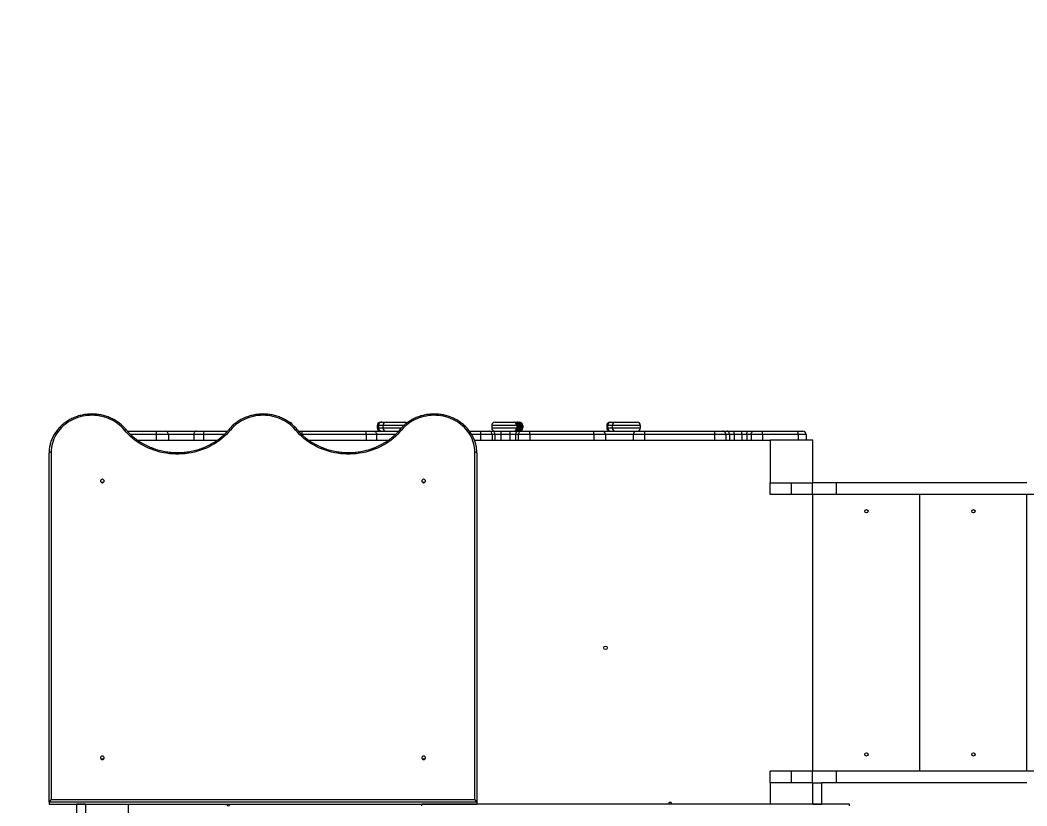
# Model space of a CAD drawing. Header units: millimetres. Extents: x -6554 to 5407, y -4015 to 4994.
# Drawn here: x 611 to 2965, y 180 to 2015 of the extents above; entities that cross this region are included whole.
import ezdxf

# ---------------------------------------------------------------- set-up
doc = ezdxf.new("R2010")
doc.units = ezdxf.units.MM
for name, color, linetype in [('DIKOM_ОБЪЕКТ', 7, 'Continuous'), ('DIKOM_РАЗМЕР_ЗОНА', 7, 'Continuous'), ('DIKOM_РАЗМЕР_ОБЪЕКТА', 7, 'Continuous')]:
    doc.layers.add(name, color=color, linetype=linetype)
doc.styles.add('style1', font='arial.ttf', dxfattribs={"width": 0.8})
doc.dimstyles.new('1-50', dxfattribs={"dimtxt": 300, "dimasz": 200, "dimexe": 100, "dimexo": 0, "dimgap": 100, "dimtad": 1, "dimtxsty": 'style1', "dimcen": 200, "dimclrd": 7, "dimclre": 7, "dimclrt": 7, "dimadec": 1, "dimazin": 2, "dimtfac": 1, "dimtmove": 0, "dimatfit": 2, "dimfxl": 0, "dimlwd": 25, "dimlwe": 18, "dimarcsym": 0})

# ---------------------------------------------------------------- blocks, each defined once
blk = doc.blocks.new('*D12')
at = {"layer": 'Defpoints', "color": 0, "transparency": 16777216}
for p in [(3112.5, 3045.1), (-4384, -1674), (-3468.3, -1674)]:
    blk.add_point(p, dxfattribs=at)
at = {"layer": 'DIKOM_РАЗМЕР_ОБЪЕКТА', "color": 7, "lineweight": 18, "transparency": 16777216}
for p, q in [((3112.5, 3045.1), (-4484, 3045.1)), ((-3468.3, -1674), (-4484, -1674))]:
    blk.add_line(p, q, dxfattribs=at)
at = {"layer": 'DIKOM_РАЗМЕР_ОБЪЕКТА', "color": 7, "lineweight": 25, "transparency": 16777216}
blk.add_line((-4384, 2845.1), (-4384, -1474), dxfattribs=at)
at = {"layer": 'DIKOM_РАЗМЕР_ОБЪЕКТА', "color": 7, "transparency": 16777216}
for points in [[(-4417.3, 2845.1), (-4350.6, 2845.1), (-4384, 3045.1)], [(-4417.3, -1474), (-4350.6, -1474), (-4384, -1674)]]:
    blk.add_solid(points, dxfattribs=at)
at = {"layer": 'DIKOM_РАЗМЕР_ОБЪЕКТА', "color": 7, "transparency": 16777216, "insert": (-4637.1, -48.9), "char_height": 300, "attachment_point": 5, "rotation": 90, "style": 'style1'}
blk.add_mtext('4700', dxfattribs=at)
blk = doc.blocks.new('*D14')
at = {"layer": 'Defpoints', "color": 0, "transparency": 16777216}
for p in [(-6103.8, 4994.1), (3509.5, 4994.1), (-3072.8, -3205.9)]:
    blk.add_point(p, dxfattribs=at)
at = {"layer": 'DIKOM_РАЗМЕР_ЗОНА', "color": 7, "lineweight": 18, "transparency": 16777216}
for p, q in [((3509.5, 4994.1), (-6203.8, 4994.1)), ((-3072.8, -3205.9), (-6203.8, -3205.9))]:
    blk.add_line(p, q, dxfattribs=at)
at = {"layer": 'DIKOM_РАЗМЕР_ЗОНА', "color": 7, "lineweight": 25, "transparency": 16777216}
blk.add_line((-6103.8, -3005.9), (-6103.8, 4794.1), dxfattribs=at)
at = {"layer": 'DIKOM_РАЗМЕР_ЗОНА', "color": 7, "transparency": 16777216}
for points in [[(-6137.1, 4794.1), (-6070.5, 4794.1), (-6103.8, 4994.1)], [(-6137.1, -3005.9), (-6070.5, -3005.9), (-6103.8, -3205.9)]]:
    blk.add_solid(points, dxfattribs=at)
at = {"layer": 'DIKOM_РАЗМЕР_ЗОНА', "color": 7, "transparency": 16777216, "insert": (-6357, -88.5), "char_height": 300, "attachment_point": 5, "rotation": 90, "style": 'style1'}
blk.add_mtext('8200', dxfattribs=at)

msp = doc.modelspace()

# ---------------------------------------------------------------- linework, layer by layer
at = {"layer": 'DIKOM_ОБЪЕКТ', "color": 7, "linetype": 'Continuous', "lineweight": 15}
for p, q in [((1445.987, 1068.012), (1445.987, 1063.012)), ((1446.007, 1068.012), (1445.987, 1068.012)), ((1445.987, 1063.012), (1446.007, 1063.012)), ((1446.007, 1068.012), (1446.007, 1063.012)), ((1447.172, 1068.012), (1446.007, 1068.012)), ((1446.007, 1063.012), (1447.172, 1063.012)), ((1448.375, 1068.012), (1447.172, 1068.012)), ((1447.172, 1068.012), (1447.172, 1063.012)), ((1447.172, 1063.012), (1448.375, 1063.012)), ((1448.375, 1068.012), (1448.375, 1063.012)), ((1448.803, 1068.012), (1448.375, 1068.012)), ((1448.375, 1063.012), (1448.803, 1063.012)), ((1448.803, 1068.012), (1448.803, 1063.012)), ((1448.821, 1068.012), (1448.803, 1068.012)), ((1448.803, 1063.012), (1448.821, 1063.012)), ((1459.269, 1068.012), (1448.821, 1068.012)), ((1448.821, 1068.012), (1448.821, 1063.012)), ((1448.821, 1063.012), (1459.269, 1063.012)), ((1453.987, 1076.012), (1454.002, 1076.012)), ((1454.002, 1076.012), (1455.167, 1076.012)), ((1455.167, 1076.012), (1456.05, 1076.012)), ((1456.05, 1076.012), (1456.803, 1076.012)), ((1456.803, 1076.012), (1456.816, 1076.012)), ((1456.816, 1076.012), (1467.264, 1076.012)), ((1459.269, 1068.012), (1459.269, 1063.012)), ((1508.06, 1068.012), (1459.269, 1068.012)), ((1459.269, 1063.012), (1503.049, 1063.012)), ((1467.264, 1076.012), (1510.251, 1076.012)), ((1510.251, 1076.012), (1510.499, 1076.012)), ((1510.499, 1076.012), (1511.3, 1076.012)), ((1713.597, 1068.012), (1713.597, 1063.012)), ((1772.592, 1068.012), (1713.597, 1068.012)), ((1713.597, 1063.012), (1772.592, 1063.012)), ((1721.597, 1076.012), (1764.594, 1076.012)), ((1764.594, 1076.012), (1766.933, 1076.012)), ((1766.933, 1076.012), (1770.543, 1076.012)), ((1770.543, 1076.012), (1773.432, 1076.012)), ((1772.592, 1068.012), (1772.592, 1063.012)), ((1774.932, 1068.012), (1772.592, 1068.012)), ((1772.592, 1063.012), (1774.932, 1063.012)), ((1773.432, 1076.012), (1774.566, 1076.012)), ((1774.566, 1076.012), (1778.224, 1076.012)), ((1774.932, 1068.012), (1774.932, 1063.012)), ((1778.129, 1068.012), (1774.932, 1068.012)), ((1774.932, 1063.012), (1778.129, 1063.012)), ((1778.129, 1068.012), (1778.129, 1063.012)), ((1781.018, 1068.012), (1778.129, 1068.012)), ((1778.129, 1063.012), (1781.018, 1063.012)), ((1778.224, 1076.012), (1778.228, 1076.012)), ((1781.018, 1068.012), (1781.018, 1063.012)), ((1782.565, 1068.012), (1781.018, 1068.012)), ((1781.018, 1063.012), (1782.565, 1063.012)), ((1782.565, 1068.012), (1782.565, 1063.012)), ((1786.223, 1068.012), (1782.565, 1068.012)), ((1782.565, 1063.012), (1786.223, 1063.012)), ((1786.223, 1068.012), (1786.223, 1063.012)), ((1786.228, 1068.012), (1786.223, 1068.012)), ((1786.223, 1063.012), (1786.228, 1063.012)), ((1786.228, 1063.012), (1786.228, 1068.012)), ((1982.381, 1068.012), (1982.381, 1063.012)), ((1982.421, 1068.012), (1982.381, 1068.012)), ((1982.381, 1063.012), (1982.421, 1063.012)), ((1982.421, 1068.012), (1982.421, 1063.012)), ((1984.308, 1068.012), (1982.421, 1068.012)), ((1982.421, 1063.012), (1984.308, 1063.012)), ((1984.308, 1068.012), (1984.308, 1063.012)), ((1984.349, 1068.012), (1984.308, 1068.012)), ((1984.308, 1063.012), (1984.349, 1063.012)), ((1995.318, 1068.012), (1984.349, 1068.012)), ((1984.349, 1068.012), (1984.349, 1063.012)), ((1984.349, 1063.012), (1995.318, 1063.012)), ((1990.381, 1076.012), (1990.41, 1076.012)), ((1990.41, 1076.012), (1992.308, 1076.012)), ((1992.308, 1076.012), (1992.338, 1076.012)), ((1992.338, 1076.012), (2003.307, 1076.012)), ((1995.318, 1068.012), (1995.318, 1063.012)), ((2061.273, 1068.012), (1995.318, 1068.012)), ((1995.318, 1063.012), (2061.273, 1063.012)), ((2003.307, 1076.012), (2053.273, 1076.012)), ((2061.273, 1063.012), (2061.273, 1068.012)), ((862.148, 1055.012), (930.001, 1055.012)), ((929.386, 1047.012), (869.87, 1047.012)), ((929.386, 1047.012), (929.386, 1034.012)), ((957.837, 1047.012), (929.386, 1047.012)), ((930.001, 1055.012), (950.865, 1055.012)), ((950.865, 1055.012), (1023.725, 1055.012)), ((957.837, 1047.012), (957.837, 1034.012)), ((1017.142, 1047.012), (957.837, 1047.012)), ((1040.328, 1047.012), (1017.142, 1047.012)), ((1017.142, 1047.012), (1017.142, 1034.012)), ((1023.725, 1055.012), (1040.729, 1055.012)), ((1040.328, 1047.012), (1040.328, 1034.012)), ((1088.253, 1047.012), (1040.328, 1047.012)), ((1040.729, 1055.012), (1095.93, 1055.012)), ((1262.107, 1055.012), (1270.616, 1055.012)), ((1270.845, 1047.012), (1269.865, 1047.012)), ((1270.616, 1055.012), (1419.994, 1055.012)), ((1420.223, 1047.012), (1270.845, 1047.012)), ((1270.845, 1047.012), (1270.845, 1046.079)), ((1419.994, 1055.012), (1437.923, 1055.012)), ((1420.223, 1047.012), (1420.223, 1034.012)), ((1444.671, 1047.012), (1420.223, 1047.012)), ((1437.923, 1055.012), (1496.019, 1055.012)), ((1444.671, 1047.012), (1444.671, 1034.012)), ((1488.268, 1047.012), (1444.671, 1047.012)), ((1661.825, 1055.012), (1687.811, 1055.012)), ((1687.594, 1047.012), (1667.115, 1047.012)), ((1714.648, 1047.012), (1687.594, 1047.012)), ((1687.594, 1047.012), (1687.594, 1034.012)), ((1687.811, 1055.012), (1707.65, 1055.012)), ((1707.65, 1055.012), (1715.441, 1055.012)), ((1714.648, 1047.012), (1714.648, 1034.012)), ((1720.99, 1047.012), (1714.648, 1047.012)), ((1715.441, 1055.012), (1734.86, 1055.012)), ((1720.99, 1047.012), (1720.99, 1034.012)), ((1734.86, 1047.012), (1720.99, 1047.012)), ((1734.86, 1055.012), (1734.86, 1047.012)), ((1734.86, 1055.012), (1755.665, 1055.012)), ((1734.86, 1047.012), (1734.86, 1034.012)), ((1755.665, 1047.012), (1734.86, 1047.012)), ((1755.665, 1055.012), (1755.665, 1047.012)), ((1755.665, 1055.012), (1775.084, 1055.012)), ((1755.665, 1047.012), (1755.665, 1034.012)), ((1769.536, 1047.012), (1755.665, 1047.012)), ((1769.536, 1047.012), (1769.536, 1034.012)), ((1775.87, 1047.012), (1769.536, 1047.012)), ((1775.084, 1055.012), (1782.867, 1055.012)), ((1802.91, 1047.012), (1775.87, 1047.012)), ((1775.87, 1047.012), (1775.87, 1034.012)), ((1782.867, 1055.012), (1802.696, 1055.012)), ((1802.696, 1055.012), (1951.886, 1055.012)), ((1802.91, 1047.012), (1802.91, 1034.012)), ((1952.1, 1047.012), (1802.91, 1047.012)), ((1951.886, 1055.012), (1972.02, 1055.012)), ((1952.1, 1047.012), (1952.1, 1034.012)), ((1979.556, 1047.012), (1952.1, 1047.012)), ((1972.02, 1055.012), (2051.855, 1055.012)), ((1979.556, 1047.012), (1979.556, 1034.012)), ((2044.538, 1047.012), (1979.556, 1047.012)), ((2070.533, 1047.012), (2044.538, 1047.012)), ((2044.538, 1047.012), (2044.538, 1034.012)), ((2051.855, 1055.012), (2070.918, 1055.012)), ((2070.533, 1047.012), (2070.533, 1034.012)), ((2234.076, 1047.012), (2070.533, 1047.012)), ((2070.918, 1055.012), (2234.461, 1055.012)), ((2234.076, 1047.012), (2234.076, 1034.012)), ((2260.911, 1047.012), (2234.076, 1047.012)), ((2234.461, 1055.012), (2254.14, 1055.012)), ((2254.14, 1055.012), (2264.404, 1055.012)), ((2260.911, 1047.012), (2260.911, 1034.012)), ((2269.266, 1047.012), (2260.911, 1047.012)), ((2264.404, 1055.012), (2280.358, 1055.012)), ((2269.266, 1047.012), (2269.266, 1034.012)), ((2280.661, 1047.012), (2269.266, 1047.012)), ((2280.358, 1055.012), (2297.659, 1055.012)), ((2280.661, 1047.012), (2280.661, 1034.012)), ((2297.962, 1047.012), (2280.661, 1047.012)), ((2297.659, 1055.012), (2314.001, 1055.012)), ((2309.635, 1047.012), (2297.962, 1047.012)), ((2297.962, 1047.012), (2297.962, 1034.012)), ((2319.854, 1047.012), (2309.635, 1047.012)), ((2309.635, 1047.012), (2309.635, 1034.012)), ((2314.001, 1055.012), (2326.556, 1055.012)), ((2319.854, 1047.012), (2319.854, 1034.012)), ((2346.714, 1047.012), (2319.854, 1047.012)), ((2326.556, 1055.012), (2346.253, 1055.012)), ((2346.253, 1055.012), (2429.23, 1055.012)), ((2346.714, 1047.012), (2346.714, 1034.012)), ((2429.69, 1047.012), (2346.714, 1047.012)), ((2429.23, 1055.012), (2440.539, 1055.012)), ((2429.69, 1047.012), (2429.69, 1034.012)), ((2448.539, 1047.012), (2429.69, 1047.012)), ((2448.539, 1047.012), (2448.539, 1034.012)), ((885.489, 1034.012), (929.386, 1034.012)), ((929.386, 1034.012), (957.837, 1034.012)), ((957.837, 1034.012), (1017.142, 1034.012)), ((1017.142, 1034.012), (1040.328, 1034.012)), ((1040.328, 1034.012), (1072.641, 1034.012)), ((1285.489, 1034.012), (1420.223, 1034.012)), ((1420.223, 1034.012), (1444.671, 1034.012)), ((1444.671, 1034.012), (1472.631, 1034.012)), ((1673.385, 1034.012), (1687.594, 1034.012)), ((1687.594, 1034.012), (1714.648, 1034.012)), ((1714.648, 1034.012), (1720.99, 1034.012)), ((1720.99, 1034.012), (1734.86, 1034.012)), ((1734.86, 1034.012), (1755.665, 1034.012)), ((1755.665, 1034.012), (1769.536, 1034.012)), ((1769.536, 1034.012), (1775.87, 1034.012)), ((1775.87, 1034.012), (1802.91, 1034.012)), ((1802.91, 1034.012), (1952.1, 1034.012)), ((1952.1, 1034.012), (1979.556, 1034.012)), ((1979.556, 1034.012), (2044.538, 1034.012)), ((2044.538, 1034.012), (2070.533, 1034.012)), ((2070.533, 1034.012), (2234.076, 1034.012)), ((2234.076, 1034.012), (2260.911, 1034.012)), ((2260.911, 1034.012), (2269.266, 1034.012)), ((2269.266, 1034.012), (2280.661, 1034.012)), ((2280.661, 1034.012), (2297.962, 1034.012)), ((2297.962, 1034.012), (2309.635, 1034.012)), ((2309.635, 1034.012), (2319.854, 1034.012)), ((2319.854, 1034.012), (2346.714, 1034.012)), ((2346.714, 1034.012), (2364.539, 1034.012)), ((2364.539, 1034.012), (2364.539, 934.012)), ((2464.539, 1034.012), (2364.539, 1034.012)), ((2464.539, 934.012), (2464.539, 1034.012)), ((679.039, 188.238), (679.039, 1003.915)), ((684.039, 1006.028), (684.039, 194.882)), ((1674.039, 194.882), (1674.039, 1006.028)), ((1679.039, 1003.915), (1679.039, 188.238)), ((2364.539, 907.012), (2364.539, 934.012)), ((2364.539, 934.012), (2464.539, 934.012)), ((2414.539, 907.012), (2414.539, 934.012)), ((2463.172, 907.012), (2463.172, 934.012)), ((2519.403, 934.012), (2464.539, 934.012)), ((2519.403, 907.012), (2519.403, 934.012)), ((2964.539, 934.012), (2519.403, 934.012)), ((2414.539, 907.012), (2364.539, 907.012)), ((2463.172, 907.012), (2414.539, 907.012)), ((2519.403, 907.012), (2463.172, 907.012)), ((2464.539, 261.012), (2464.539, 907.012)), ((3020.77, 907.012), (2519.403, 907.012)), ((2714.536, 261.012), (2714.536, 907.012)), ((2964.536, 261.012), (2964.536, 907.012)), ((2364.539, 234.012), (2364.539, 261.012)), ((2414.539, 261.012), (2364.539, 261.012)), ((2414.539, 234.012), (2414.539, 261.012)), ((2463.172, 261.012), (2414.539, 261.012)), ((2463.172, 234.012), (2463.172, 261.012)), ((2519.403, 261.012), (2463.172, 261.012)), ((2519.403, 234.012), (2519.403, 261.012)), ((3020.77, 261.012), (2519.403, 261.012)), ((2464.539, 234.012), (2364.539, 234.012)), ((2364.539, 234.012), (2364.539, 184.011)), ((2364.539, 234.012), (2364.539, 184.011)), ((2464.539, 184.011), (2464.539, 234.012)), ((2464.539, 234.012), (2485.539, 234.012)), ((2519.403, 234.012), (2485.539, 234.012)), ((2485.539, 184.011), (2485.539, 234.012)), ((2964.539, 234.012), (2519.403, 234.012)), ((684.039, 194.882), (1674.039, 194.882)), ((1679.039, 188.238), (679.039, 188.238)), ((679.039, 188.238), (679.039, 184.012)), ((679.039, 184.012), (1679.039, 184.012)), ((743.539, 184.012), (743.539, 184.011)), ((764.539, 184.011), (743.539, 184.011)), ((743.539, 184.011), (743.539, 134.011)), ((764.539, 184.012), (764.539, 184.011)), ((764.539, 184.011), (764.539, 134.011)), ((864.539, 134.012), (864.539, 184.012)), ((2550.039, 184.011), (1550.039, 184.011)), ((1550.039, 179.785), (1550.039, 184.011)), ((1593.539, 184.012), (1614.539, 184.012)), ((1593.539, 184.011), (1593.539, 184.012)), ((1614.539, 184.012), (1614.539, 184.011)), ((1635.539, 184.012), (1635.539, 184.011)), ((1679.039, 188.238), (1679.039, 184.012)), ((2464.539, 184.011), (2485.539, 184.011)), ((2550.039, 179.785), (2550.039, 184.011))]:
    msp.add_line(p, q, dxfattribs=at)
at = {"layer": 'DIKOM_ОБЪЕКТ', "color": 7, "linetype": 'Continuous', "lineweight": 15, "flags": 128}
for points in [[(855.039, 1057.688), (851.427, 1061.786), (847.547, 1065.677), (843.412, 1069.347), (839.038, 1072.782), (834.442, 1075.969), (829.64, 1078.897), (824.65, 1081.554), (819.491, 1083.931), (814.182, 1086.019), (808.743, 1087.81), (803.193, 1089.298), (797.554, 1090.476), (791.846, 1091.341), (786.09, 1091.89), (780.308, 1092.119), (774.522, 1092.03), (768.752, 1091.621), (763.02, 1090.894), (757.348, 1089.853), (751.756, 1088.5), (746.266, 1086.842), (740.897, 1084.883), (735.67, 1082.632), (730.604, 1080.096), (725.717, 1077.286), (721.029, 1074.211), (716.555, 1070.883), (712.314, 1067.315), (708.32, 1063.519), (704.589, 1059.509), (701.134, 1055.301), (697.968, 1050.911), (695.103, 1046.353), (692.549, 1041.646), (690.317, 1036.807), (688.413, 1031.854), (686.846, 1026.805), (685.622, 1021.678), (684.743, 1016.494), (684.215, 1011.271), (684.039, 1006.028)], [(1255.039, 1057.688), (1251.372, 1061.844), (1247.429, 1065.788), (1243.225, 1069.503), (1238.776, 1072.975), (1234.098, 1076.192), (1229.21, 1079.141), (1224.13, 1081.811), (1218.878, 1084.191), (1213.474, 1086.272), (1207.938, 1088.047), (1202.292, 1089.508), (1196.557, 1090.651), (1190.755, 1091.47), (1184.908, 1091.963), (1179.039, 1092.127), (1173.17, 1091.963), (1167.323, 1091.47), (1161.521, 1090.651), (1155.786, 1089.508), (1150.14, 1088.047), (1144.604, 1086.272), (1139.2, 1084.191), (1133.948, 1081.811), (1128.868, 1079.141), (1123.98, 1076.192), (1119.302, 1072.975), (1114.853, 1069.503), (1110.649, 1065.788), (1106.706, 1061.844), (1103.039, 1057.688)], [(1674.039, 1006.028), (1673.863, 1011.271), (1673.335, 1016.494), (1672.456, 1021.678), (1671.232, 1026.805), (1669.665, 1031.854), (1667.761, 1036.807), (1665.529, 1041.646), (1662.975, 1046.353), (1660.11, 1050.911), (1656.944, 1055.301), (1653.489, 1059.509), (1649.758, 1063.519), (1645.764, 1067.315), (1641.522, 1070.883), (1637.049, 1074.211), (1632.361, 1077.286), (1627.474, 1080.096), (1622.408, 1082.632), (1617.181, 1084.883), (1611.812, 1086.842), (1606.322, 1088.5), (1600.73, 1089.853), (1595.058, 1090.894), (1589.326, 1091.621), (1583.556, 1092.03), (1577.77, 1092.119), (1571.988, 1091.89), (1566.232, 1091.341), (1560.524, 1090.476), (1554.885, 1089.298), (1549.335, 1087.81), (1543.896, 1086.019), (1538.587, 1083.931), (1533.428, 1081.554), (1528.438, 1078.897), (1523.636, 1075.969), (1519.04, 1072.782), (1514.666, 1069.347), (1510.531, 1065.677), (1506.651, 1061.786), (1503.039, 1057.688)], [(855.039, 1057.688), (855.819, 1058.177), (856.57, 1058.567), (857.261, 1058.842), (857.867, 1058.991), (858.365, 1059.009), (858.735, 1058.895), (858.89, 1058.763)], [(1103.039, 1057.688), (1102.259, 1058.177), (1101.508, 1058.567), (1100.817, 1058.842), (1100.211, 1058.991), (1099.713, 1059.009), (1099.343, 1058.895), (1099.188, 1058.763)], [(1258.89, 1058.763), (1258.735, 1058.895), (1258.365, 1059.009), (1257.867, 1058.991), (1257.261, 1058.842), (1256.57, 1058.567), (1255.819, 1058.177), (1255.039, 1057.688)], [(1499.188, 1058.763), (1499.343, 1058.895), (1499.713, 1059.009), (1500.211, 1058.991), (1500.817, 1058.842), (1501.508, 1058.567), (1502.259, 1058.177), (1503.039, 1057.688)], [(1103.039, 1057.688), (1098.478, 1052.441), (1093.647, 1047.396), (1088.557, 1042.566), (1083.219, 1037.96), (1077.646, 1033.589), (1071.849, 1029.463), (1065.843, 1025.592), (1059.641, 1021.984), (1053.256, 1018.647), (1046.704, 1015.589), (1039.999, 1012.817), (1033.155, 1010.337), (1026.19, 1008.154), (1019.118, 1006.274), (1011.955, 1004.701), (1004.718, 1003.438), (997.423, 1002.488), (990.086, 1001.854), (982.724, 1001.536), (975.354, 1001.536), (967.992, 1001.854), (960.655, 1002.488), (953.36, 1003.438), (946.123, 1004.701), (938.96, 1006.274), (931.888, 1008.154), (924.922, 1010.337), (918.079, 1012.817), (911.374, 1015.589), (904.822, 1018.647), (898.437, 1021.984), (892.235, 1025.592), (886.229, 1029.463), (880.432, 1033.589), (874.859, 1037.96), (869.521, 1042.566), (864.431, 1047.396), (859.6, 1052.441), (855.039, 1057.688)], [(1023.725, 1055.012), (1022.441, 1054.858), (1021.206, 1054.403), (1020.068, 1053.663), (1019.07, 1052.668), (1018.251, 1051.456), (1017.643, 1050.073), (1017.268, 1048.572), (1017.142, 1047.012)], [(1503.039, 1057.688), (1498.478, 1052.441), (1493.647, 1047.396), (1488.557, 1042.566), (1483.219, 1037.96), (1477.646, 1033.589), (1471.849, 1029.463), (1465.843, 1025.592), (1459.641, 1021.984), (1453.256, 1018.647), (1446.704, 1015.589), (1439.999, 1012.817), (1433.156, 1010.337), (1426.19, 1008.154), (1419.118, 1006.274), (1411.955, 1004.701), (1404.718, 1003.438), (1397.423, 1002.488), (1390.086, 1001.854), (1382.724, 1001.536), (1375.354, 1001.536), (1367.992, 1001.854), (1360.655, 1002.488), (1353.36, 1003.438), (1346.123, 1004.701), (1338.96, 1006.274), (1331.888, 1008.154), (1324.922, 1010.337), (1318.079, 1012.817), (1311.374, 1015.589), (1304.822, 1018.647), (1298.437, 1021.984), (1292.235, 1025.592), (1286.229, 1029.463), (1280.432, 1033.589), (1274.859, 1037.96), (1269.521, 1042.566), (1264.431, 1047.396), (1259.6, 1052.441), (1255.039, 1057.688)], [(1437.923, 1055.012), (1439.239, 1054.858), (1440.505, 1054.403), (1441.672, 1053.663), (1442.694, 1052.668), (1443.534, 1051.456), (1444.157, 1050.073), (1444.541, 1048.572), (1444.671, 1047.012)], [(1715.441, 1055.012), (1716.524, 1054.858), (1717.565, 1054.403), (1718.524, 1053.663), (1719.364, 1052.668), (1720.054, 1051.456), (1720.567, 1050.073), (1720.883, 1048.572), (1720.99, 1047.012)], [(1775.084, 1055.012), (1774.002, 1054.858), (1772.961, 1054.403), (1772.002, 1053.663), (1771.161, 1052.668), (1770.471, 1051.456), (1769.958, 1050.073), (1769.642, 1048.572), (1769.536, 1047.012)], [(2260.911, 1047.012), (2260.781, 1048.572), (2260.396, 1050.073), (2259.77, 1051.456), (2258.928, 1052.668), (2257.902, 1053.663), (2256.731, 1054.403), (2255.461, 1054.858), (2254.14, 1055.012)], [(2269.266, 1047.012), (2269.172, 1048.572), (2268.896, 1050.073), (2268.446, 1051.456), (2267.842, 1052.668), (2267.105, 1053.663), (2266.265, 1054.403), (2265.353, 1054.858), (2264.404, 1055.012)], [(2309.635, 1047.012), (2309.719, 1048.572), (2309.967, 1050.073), (2310.371, 1051.456), (2310.914, 1052.668), (2311.575, 1053.663), (2312.33, 1054.403), (2313.149, 1054.858), (2314.001, 1055.012)], [(2319.854, 1047.012), (2319.983, 1048.572), (2320.365, 1050.073), (2320.984, 1051.456), (2321.817, 1052.668), (2322.833, 1053.663), (2323.992, 1054.403), (2325.249, 1054.858), (2326.556, 1055.012)], [(684.039, 1006.028), (683.064, 1005.987), (682.126, 1005.867), (681.261, 1005.672), (680.503, 1005.409), (679.882, 1005.089), (679.42, 1004.724), (679.135, 1004.327), (679.039, 1003.915)], [(1679.039, 1003.915), (1678.943, 1004.327), (1678.658, 1004.724), (1678.196, 1005.089), (1677.575, 1005.409), (1676.817, 1005.672), (1675.952, 1005.867), (1675.014, 1005.987), (1674.039, 1006.028)], [(807.939, 938.665), (807.761, 939.788), (807.241, 940.821), (806.42, 941.679), (805.367, 942.292), (804.165, 942.612), (802.913, 942.612), (801.711, 942.292), (800.658, 941.679), (799.837, 940.821), (799.317, 939.788), (799.139, 938.665), (799.317, 937.541), (799.837, 936.509), (800.658, 935.651), (801.711, 935.038), (802.913, 934.718), (804.165, 934.718), (805.367, 935.038), (806.42, 935.651), (807.241, 936.509), (807.761, 937.541), (807.939, 938.665)], [(1550.139, 938.665), (1550.317, 937.541), (1550.837, 936.509), (1551.658, 935.651), (1552.711, 935.038), (1553.913, 934.718), (1555.165, 934.718), (1556.367, 935.038), (1557.42, 935.651), (1558.24, 936.509), (1558.761, 937.541), (1558.939, 938.665), (1558.761, 939.788), (1558.24, 940.821), (1557.42, 941.679), (1556.367, 942.292), (1555.165, 942.612), (1553.913, 942.612), (1552.711, 942.292), (1551.658, 941.679), (1550.837, 940.821), (1550.317, 939.788), (1550.139, 938.665)], [(807.939, 292.016), (807.761, 293.14), (807.241, 294.172), (806.42, 295.03), (805.367, 295.644), (804.165, 295.963), (802.913, 295.963), (801.711, 295.644), (800.658, 295.03), (799.837, 294.172), (799.317, 293.14), (799.139, 292.016), (799.317, 290.893), (799.837, 289.86), (800.658, 289.003), (801.711, 288.389), (802.913, 288.069), (804.165, 288.069), (805.367, 288.389), (806.42, 289.003), (807.241, 289.86), (807.761, 290.893), (807.939, 292.016)], [(1550.139, 292.016), (1550.317, 290.893), (1550.837, 289.86), (1551.658, 289.003), (1552.711, 288.389), (1553.913, 288.069), (1555.165, 288.069), (1556.367, 288.389), (1557.42, 289.003), (1558.24, 289.86), (1558.761, 290.893), (1558.939, 292.016), (1558.761, 293.14), (1558.24, 294.172), (1557.42, 295.03), (1556.367, 295.644), (1555.165, 295.963), (1553.913, 295.963), (1552.711, 295.644), (1551.658, 295.03), (1550.837, 294.172), (1550.317, 293.14), (1550.139, 292.016)]]:
    msp.add_lwpolyline(points, dxfattribs=at)
at = {"layer": 'DIKOM_ОБЪЕКТ', "color": 7, "linetype": 'Continuous', "lineweight": 15}
for centre in [(2589.536, 868.012), (2839.536, 868.012), (1979.596, 549.069), (2589.536, 300.012), (2839.536, 300.012)]:
    msp.add_circle(centre, 4, dxfattribs=at)
for centre, radius, start, end in [((1239.908, 1068.015), 7.996, 16.700378, 89.985603), ((1239.925, 1068.012), 8, 17.145582, 90), ((1238.743, 1068.016), 7.996, 30.364085, 75.408418), ((1453.987, 1068.012), 8, 90, 180), ((1453.987, 1063.012), 8, 180, 270), ((1454.005, 1068.014), 7.998, 90.01721, 180.017805), ((1454.005, 1063.009), 7.997, 179.981983, 269.983215), ((1455.17, 1068.014), 7.998, 90.017632, 180.016956), ((1455.17, 1063.009), 7.998, 179.982833, 269.982792), ((1456.216, 1068.171), 7.842, 91.215916, 181.1656), ((1456.216, 1062.852), 7.842, 178.834181, 268.784516), ((1456.803, 1068.012), 8, 90, 180), ((1456.803, 1063.012), 8, 180, 270), ((1456.819, 1068.014), 7.998, 90.01721, 180.017805), ((1456.819, 1063.009), 7.997, 179.981983, 269.983215), ((1467.267, 1068.014), 7.998, 90.017453, 180.017562), ((1467.266, 1063.009), 7.998, 179.982226, 269.982972), ((1510.251, 1068.012), 8, 50.177153, 90), ((1510.478, 1068.462), 7.55, 49.394891, 89.84069), ((1511.3, 1068.012), 8, 55.05486, 90), ((1721.597, 1068.012), 8, 90, 180), ((1721.597, 1063.012), 8, 180, 270), ((1764.593, 1068.012), 7.999, 359.996133, 89.995329), ((1764.593, 1063.011), 7.999, 270.004247, 0.004078), ((1766.932, 1068.012), 7.999, 359.996133, 89.995329), ((1766.932, 1063.011), 7.999, 270.004247, 0.004078), ((1770.33, 1068.213), 7.801, 358.519653, 88.438947), ((1770.33, 1062.81), 7.801, 271.560619, 1.480568), ((1773.22, 1068.213), 7.801, 358.519653, 88.438947), ((1773.22, 1062.81), 7.801, 271.560619, 1.480568), ((1774.566, 1068.012), 7.999, 359.996133, 89.995329), ((1774.566, 1063.011), 7.999, 270.004247, 0.004078), ((1778.224, 1068.012), 7.999, 359.996133, 89.995329), ((1778.224, 1063.011), 7.999, 270.004247, 0.004078), ((1778.228, 1068.012), 8, 0, 90), ((1778.228, 1063.012), 8, 270, 0), ((1990.381, 1068.012), 8, 90, 180), ((1990.381, 1063.012), 8, 180, 270), ((1990.416, 1068.017), 7.995, 90.039307, 180.039293), ((1990.415, 1063.006), 7.994, 179.960495, 269.961117), ((1992.308, 1068.012), 8, 90, 180), ((1992.308, 1063.012), 8, 180, 270), ((1992.343, 1068.017), 7.994, 90.038952, 180.039649), ((1992.343, 1063.006), 7.994, 179.96014, 269.961473), ((2003.313, 1068.017), 7.995, 90.039307, 180.039293), ((2003.313, 1063.006), 7.994, 179.960495, 269.961117), ((2053.273, 1068.012), 8, 0, 90), ((2053.273, 1063.012), 8, 270, 0), ((955.862, 1049), 26.55, 166.912693, 184.294532), ((950.313, 1047.493), 7.539, 356.341687, 85.799951), ((1080.566, 1049.006), 40.287, 171.427137, 182.837747), ((1200.737, 1049.009), 70.136, 358.367975, 4.909615), ((1350.14, 1049.01), 70.112, 358.366434, 4.910303), ((1761.658, 1049.008), 74.091, 175.352294, 181.544151), ((1707.113, 1047.481), 7.549, 356.433084, 85.920026), ((1783.405, 1047.482), 7.549, 94.087061, 183.573374), ((1728.126, 1049.01), 74.811, 358.469513, 4.601623), ((1877.316, 1049.01), 74.811, 358.469513, 4.601623), ((1971.781, 1047.237), 7.778, 358.34068, 88.238224), ((2052.213, 1047.338), 7.681, 92.666893, 182.439074), ((2112.357, 1049.008), 41.871, 171.756207, 182.732679), ((2275.917, 1049.006), 41.888, 171.757576, 182.729607), ((2227.662, 1049.01), 53.037, 357.84082, 6.497683), ((2244.963, 1049.01), 53.037, 357.84082, 6.497683), ((2311.634, 1049.005), 35.136, 356.747592, 9.84308), ((2394.596, 1049.004), 35.151, 356.750412, 9.840261), ((2440.539, 1047.012), 8, 0, 90), ((761.373, 1003.907), 82.334, 170.780507, 179.99445), ((1596.702, 1003.907), 82.337, 0.005438, 9.400738), ((803.539, 931.575), 4.743, 55.742934, 124.257066), ((803.539, 930.215), 4.831, 74.120992, 105.879008), ((1554.539, 931.575), 4.743, 55.742773, 124.257227), ((1554.539, 931.482), 4.748, 56.724744, 123.275256), ((1554.539, 930.123), 4.835, 76.173393, 103.826607), ((803.539, 284.927), 4.743, 55.741235, 124.258765), ((803.539, 283.566), 4.831, 74.120992, 105.879008), ((1554.539, 284.927), 4.743, 55.741074, 124.258926), ((1554.539, 283.566), 4.831, 74.120782, 105.879218), ((1098.27, 184.012), 4, 180, 0.002049), ((2130.808, 184.012), 4, 359.997951, 180)]:
    msp.add_arc(centre, radius, start, end, dxfattribs=at)
for centre, major_axis, start_param, end_param in [((684.039, 192.769), (4.881, 4.881), 1.35263017, 2.9234265), ((1674.039, 192.769), (-4.881, 4.881), 3.35975881, 4.93055514)]:
    msp.add_ellipse(centre, major_axis=major_axis, ratio=0.22169466, start_param=start_param, end_param=end_param, dxfattribs=at)
for points, knots in [([(858.891, 1058.762), (858.274, 1059.493), (856.515, 1061.579), (853.421, 1064.88), (849.544, 1068.595), (845.44, 1072.103), (841.127, 1075.396), (836.616, 1078.463), (831.923, 1081.294), (827.062, 1083.881), (822.049, 1086.214), (816.899, 1088.287), (811.629, 1090.093), (806.256, 1091.627), (800.796, 1092.882), (795.267, 1093.856), (789.686, 1094.545), (784.072, 1094.947), (778.441, 1095.061), (772.811, 1094.886), (767.202, 1094.422), (761.629, 1093.672), (756.112, 1092.638), (750.666, 1091.322), (745.311, 1089.729), (740.062, 1087.865), (734.936, 1085.733), (729.951, 1083.343), (725.12, 1080.7), (720.461, 1077.814), (715.988, 1074.693), (711.714, 1071.348), (707.654, 1067.788), (703.821, 1064.027), (700.227, 1060.075), (696.882, 1055.945), (693.799, 1051.65), (690.986, 1047.205), (688.453, 1042.623), (686.206, 1037.919), (684.256, 1033.108), (682.598, 1028.206), (681.274, 1023.225), (680.459, 1019.561), (680.181, 1017.551), (680.138, 1017.237)], [0, 0, 0, 0, 0.01291353, 0.03683962, 0.0607734, 0.08471649, 0.10866856, 0.1326288, 0.15659649, 0.18057115, 0.2045518, 0.22853801, 0.25252877, 0.27652385, 0.30052252, 0.32452408, 0.34852815, 0.37253415, 0.39654175, 0.42055051, 0.44455973, 0.46856923, 0.4925783, 0.51658637, 0.54059328, 0.5645981, 0.58860043, 0.61259955, 0.63659465, 0.66058511, 0.68456998, 0.70854854, 0.73251996, 0.75648325, 0.78043755, 0.80438249, 0.82831741, 0.85224177, 0.87615532, 0.90005793, 0.92395007, 0.9478322, 0.97170491, 0.99556941, 1, 1, 1, 1]), ([(1258.891, 1058.762), (1258.274, 1059.493), (1256.515, 1061.579), (1253.421, 1064.88), (1249.544, 1068.595), (1245.44, 1072.103), (1241.127, 1075.396), (1236.616, 1078.463), (1231.923, 1081.294), (1227.062, 1083.881), (1222.049, 1086.214), (1216.899, 1088.287), (1211.629, 1090.093), (1206.256, 1091.627), (1200.796, 1092.882), (1195.267, 1093.856), (1189.686, 1094.545), (1184.072, 1094.947), (1178.441, 1095.061), (1172.811, 1094.886), (1167.202, 1094.422), (1161.629, 1093.672), (1156.112, 1092.638), (1150.666, 1091.322), (1145.311, 1089.729), (1140.062, 1087.865), (1134.936, 1085.733), (1129.951, 1083.343), (1125.12, 1080.7), (1120.461, 1077.814), (1115.988, 1074.693), (1111.714, 1071.347), (1107.654, 1067.789), (1103.823, 1064.026), (1101.043, 1060.979), (1099.546, 1059.191), (1099.187, 1058.762)], [0, 0, 0, 0, 0.01638796, 0.04675162, 0.07712506, 0.10751042, 0.13790693, 0.16831394, 0.19873053, 0.2291557, 0.25958861, 0.29002873, 0.32047447, 0.35092553, 0.38138147, 0.4118406, 0.44230323, 0.47276847, 0.50323574, 0.53370416, 0.5641735, 0.59464286, 0.62511167, 0.65557968, 0.68604577, 0.71650951, 0.74696978, 0.77742627, 0.80787752, 0.83832288, 0.86876101, 0.89919126, 0.92961246, 0.96002335, 0.99042287, 1, 1, 1, 1]), ([(1677.905, 1017.498), (1677.642, 1018.981), (1677.082, 1022.15), (1675.844, 1026.938), (1674.277, 1031.858), (1672.403, 1036.688), (1670.235, 1041.415), (1667.779, 1046.024), (1665.042, 1050.501), (1662.033, 1054.83), (1658.761, 1058.999), (1655.236, 1062.994), (1651.471, 1066.802), (1647.476, 1070.412), (1643.263, 1073.812), (1638.847, 1076.991), (1634.242, 1079.939), (1629.461, 1082.646), (1624.52, 1085.105), (1619.435, 1087.306), (1614.222, 1089.243), (1608.897, 1090.911), (1603.478, 1092.303), (1597.98, 1093.415), (1592.423, 1094.243), (1586.822, 1094.786), (1581.197, 1095.041), (1575.565, 1095.007), (1569.943, 1094.685), (1564.35, 1094.075), (1558.804, 1093.18), (1553.321, 1092.001), (1547.919, 1090.543), (1542.616, 1088.811), (1537.428, 1086.809), (1532.372, 1084.544), (1527.464, 1082.024), (1522.719, 1079.256), (1518.153, 1076.249), (1513.78, 1073.012), (1509.613, 1069.557), (1505.67, 1065.89), (1502.188, 1062.29), (1500.112, 1059.85), (1499.187, 1058.762)], [0, 0, 0, 0, 0.02101111, 0.04489125, 0.0687765, 0.09266817, 0.11656782, 0.14047616, 0.16439402, 0.18832213, 0.21226011, 0.2362085, 0.26016668, 0.28413483, 0.30811185, 0.33209772, 0.35609121, 0.38009222, 0.4040996, 0.42811263, 0.45213088, 0.4761533, 0.50017951, 0.52420951, 0.54824167, 0.5722763, 0.59631274, 0.62035075, 0.64438909, 0.66842803, 0.69246686, 0.71650531, 0.74054231, 0.76457766, 0.78861095, 0.81264112, 0.83666792, 0.86069027, 0.88470756, 0.90871864, 0.93272303, 0.95672001, 0.98070799, 1, 1, 1, 1]), ([(1099.187, 1058.762), (1098.47, 1057.908), (1096.367, 1055.405), (1092.689, 1051.383), (1088.081, 1046.768), (1083.24, 1042.351), (1078.181, 1038.139), (1072.914, 1034.141), (1067.45, 1030.365), (1061.8, 1026.819), (1055.976, 1023.512), (1049.991, 1020.448), (1043.857, 1017.636), (1037.586, 1015.081), (1031.193, 1012.788), (1024.69, 1010.762), (1018.091, 1009.008), (1011.411, 1007.528), (1004.662, 1006.327), (997.86, 1005.406), (991.018, 1004.769), (984.151, 1004.415), (977.273, 1004.345), (970.4, 1004.561), (963.544, 1005.061), (956.722, 1005.844), (949.946, 1006.908), (943.232, 1008.252), (936.593, 1009.873), (930.043, 1011.767), (923.597, 1013.929), (917.267, 1016.356), (911.067, 1019.043), (905.01, 1021.983), (899.108, 1025.17), (893.374, 1028.598), (887.821, 1032.26), (882.458, 1036.148), (877.299, 1040.253), (872.352, 1044.567), (867.634, 1049.085), (863.114, 1053.799), (860.304, 1057.101), (858.891, 1058.762)], [0, 0, 0, 0, 0.01279419, 0.03750534, 0.06221388, 0.08691677, 0.11161452, 0.13630713, 0.16099508, 0.18567869, 0.21035862, 0.23503477, 0.25970804, 0.28437825, 0.30904594, 0.33371153, 0.35837516, 0.38303698, 0.40769764, 0.43235678, 0.4570152, 0.48167275, 0.50632965, 0.53098624, 0.55564258, 0.58029881, 0.60495519, 0.62961198, 0.65426933, 0.67892762, 0.70358688, 0.72824752, 0.75290971, 0.77757387, 0.80224043, 0.82690951, 0.8515818, 0.87625744, 0.90093682, 0.92562057, 0.95030896, 0.97500247, 1, 1, 1, 1]), ([(1499.187, 1058.762), (1498.47, 1057.908), (1496.367, 1055.404), (1492.689, 1051.383), (1488.081, 1046.768), (1483.24, 1042.351), (1478.181, 1038.139), (1472.914, 1034.141), (1467.45, 1030.365), (1461.8, 1026.819), (1455.976, 1023.512), (1449.991, 1020.448), (1443.857, 1017.636), (1437.586, 1015.081), (1431.193, 1012.788), (1424.69, 1010.762), (1418.091, 1009.008), (1411.411, 1007.528), (1404.662, 1006.327), (1397.86, 1005.406), (1391.018, 1004.769), (1384.151, 1004.415), (1377.273, 1004.345), (1370.4, 1004.561), (1363.544, 1005.061), (1356.722, 1005.844), (1349.946, 1006.908), (1343.232, 1008.252), (1336.593, 1009.873), (1330.043, 1011.767), (1323.597, 1013.929), (1317.267, 1016.356), (1311.067, 1019.043), (1305.009, 1021.983), (1299.108, 1025.17), (1293.374, 1028.598), (1287.821, 1032.26), (1282.458, 1036.148), (1277.299, 1040.253), (1272.352, 1044.567), (1267.634, 1049.085), (1263.114, 1053.799), (1260.304, 1057.101), (1258.891, 1058.762)], [0, 0, 0, 0, 0.01279406, 0.03750535, 0.06221375, 0.08691679, 0.11161453, 0.13630698, 0.1609951, 0.18567871, 0.21035865, 0.2350348, 0.25970788, 0.28437828, 0.30904596, 0.33371155, 0.35837498, 0.38303701, 0.40769746, 0.43235681, 0.45701502, 0.48167257, 0.50632947, 0.53098606, 0.5556424, 0.58029884, 0.60495522, 0.62961202, 0.65426926, 0.67892745, 0.70358691, 0.72824745, 0.75290965, 0.7775739, 0.80224036, 0.82690944, 0.85158174, 0.87625738, 0.90093668, 0.92562043, 0.95030889, 0.97500247, 1, 1, 1, 1])]:
    msp.add_open_spline(points, degree=3, knots=knots, dxfattribs=at)

# ---------------------------------------------------------------- dimensions: what is measured, and where the dimension line sits
at = {"layer": 'DIKOM_РАЗМЕР_ЗОНА'}
dim = msp.add_linear_dim(base=(-6103.817, 4994.058), p1=(-3072.832, -3205.942), p2=(3509.539, 4994.058), angle=90, dimstyle='1-50', dxfattribs=at)
dim.commit()
dim.dimension.update_dxf_attribs({"geometry": '*D14', "text_midpoint": (-6103.817, -88.532), "dimtype": 160})
at = {"layer": 'DIKOM_РАЗМЕР_ОБЪЕКТА'}
dim = msp.add_linear_dim(base=(-4383.958, -1673.988), p1=(3112.539, 3045.099), p2=(-3468.25, -1673.988), angle=90, text='4700', dimstyle='1-50', dxfattribs=at)
dim.commit()
dim.dimension.update_dxf_attribs({"geometry": '*D12', "text_midpoint": (-4383.958, -48.857), "dimtype": 160})

doc.saveas('drawing.dxf')
